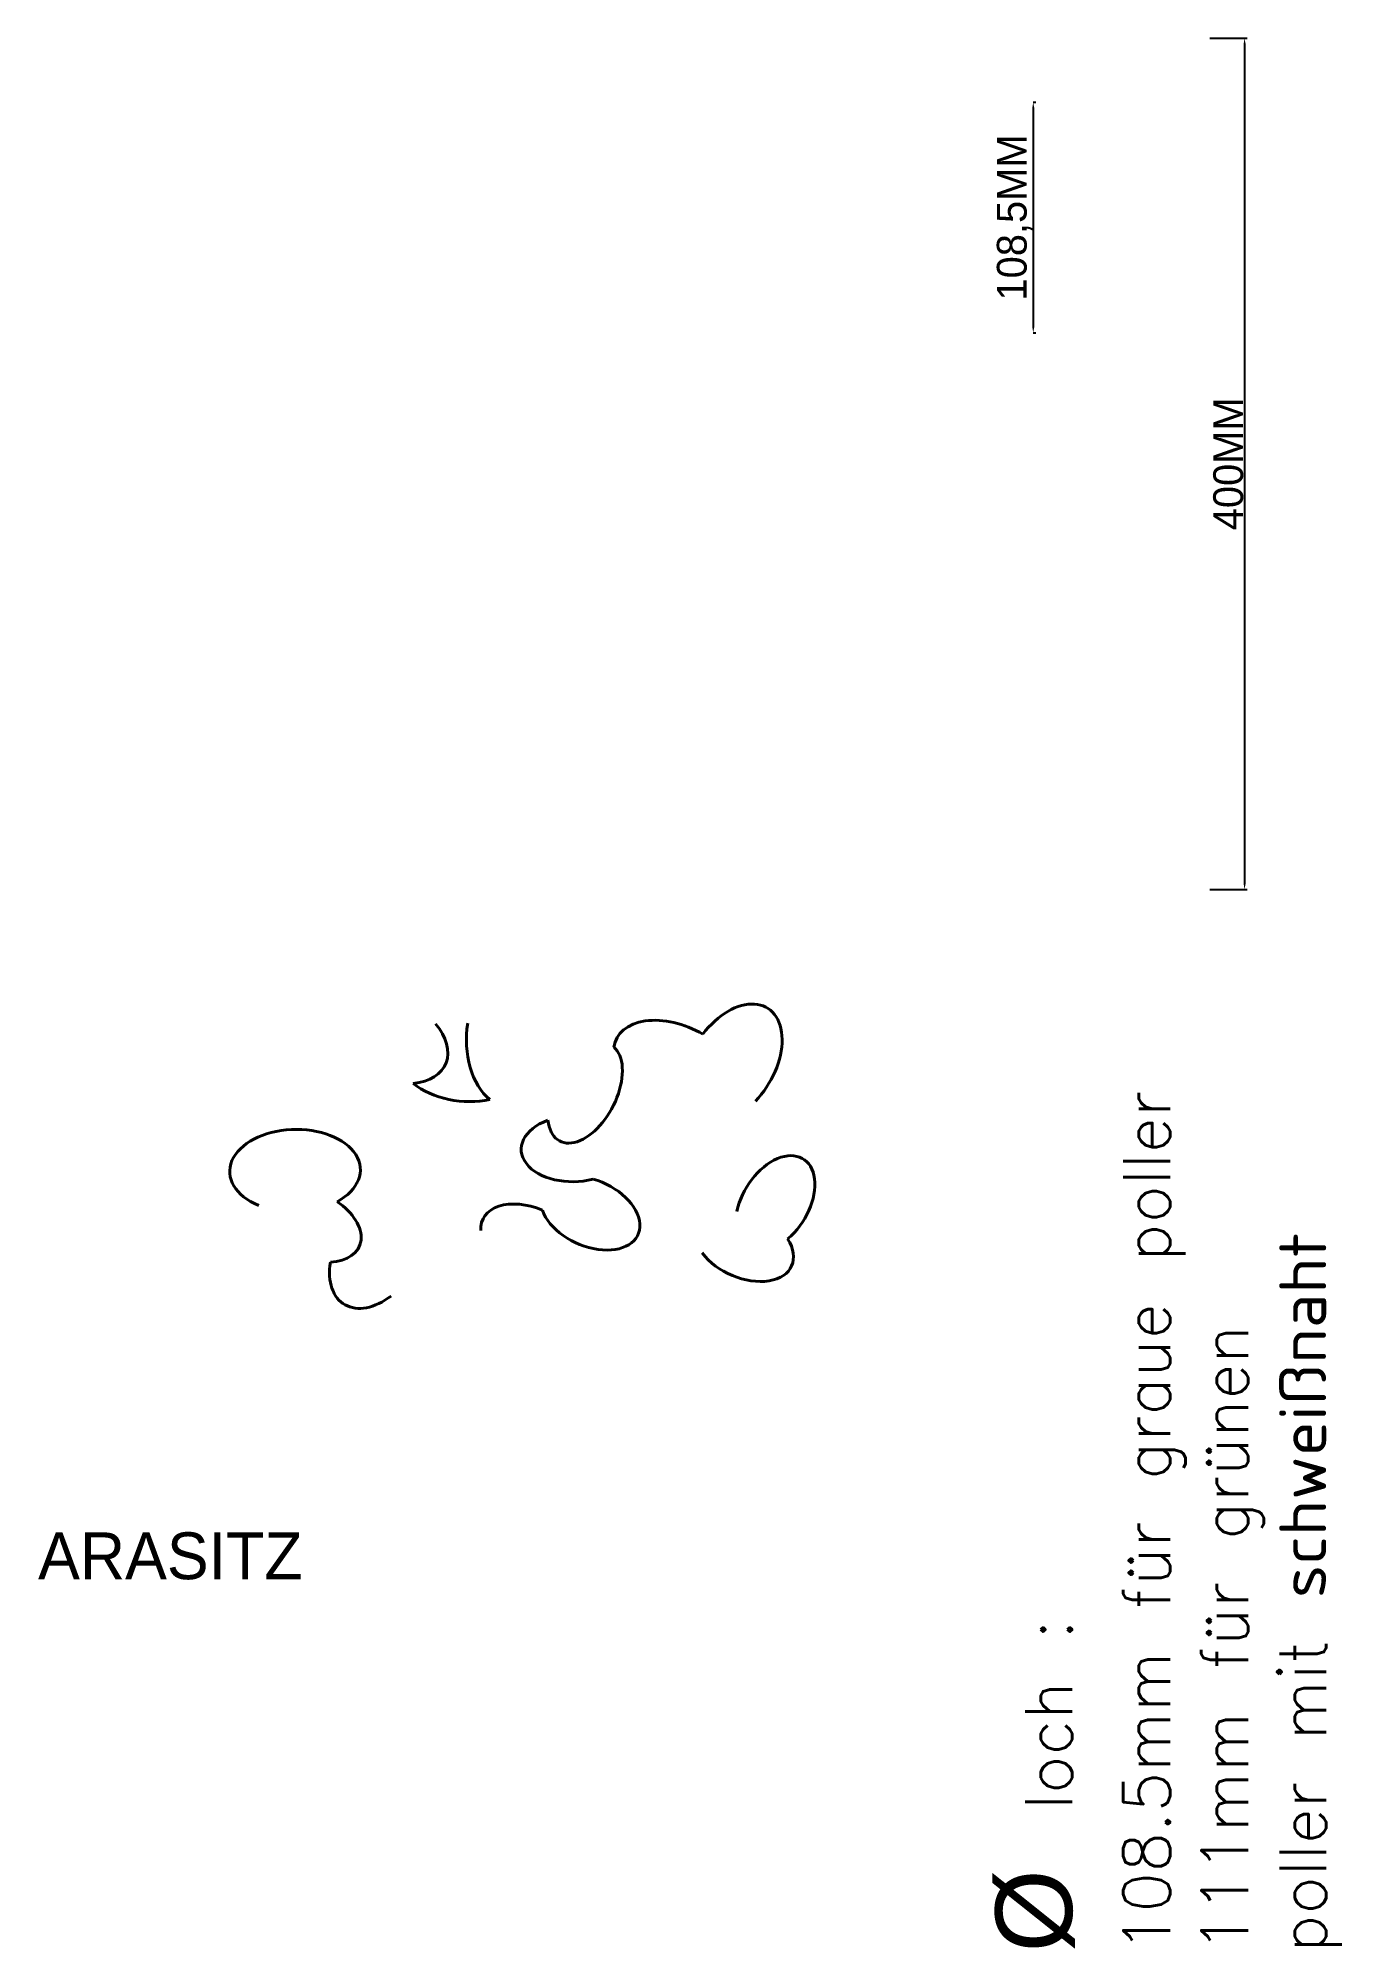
# Model space of a CAD drawing. Header units: millimetres. Extents: x 3039 to 3652, y -867 to 31.
import ezdxf

# ---------------------------------------------------------------- set-up
doc = ezdxf.new("R2010")
doc.units = ezdxf.units.MM
doc.layers.add('temp', color=140, linetype='Continuous', lineweight=30)
doc.dimstyles.new('ISO-25', dxfattribs={"dimtxt": 14, "dimasz": 2.5, "dimexe": 1.25, "dimexo": 0.625, "dimtad": 1, "dimdec": 1, "dimtxsty": 'Standard', "dimcen": 2.5, "dimadec": 0, "dimazin": 0, "dimtfac": 1, "dimtdec": 1, "dimtmove": 0, "dimatfit": 3, "dimfxl": 1, "dimarcsym": 0})

# ---------------------------------------------------------------- blocks, each defined once
blk = doc.blocks.new('*D19')
at = {"color": 0, "lineweight": -2}
for p, q in [((3589.74, 30.58), (3607.25, 30.58)), ((3606, 28.08), (3606, -366.92)), ((3589.74, -369.42), (3607.25, -369.42))]:
    blk.add_line(p, q, dxfattribs=at)
at = {"color": 0}
for points in [[(3605.58, 28.08), (3606.41, 28.08), (3606, 30.58)], [(3605.58, -366.92), (3606.41, -366.92), (3606, -369.42)]]:
    blk.add_solid(points, dxfattribs=at)
at = {"layer": 'Defpoints', "color": 0}
for p in [(3589.12, 30.58), (3589.12, -369.42), (3606, -369.42)]:
    blk.add_point(p, dxfattribs=at)
at = {"color": 0, "insert": (3598.37, -169.42), "char_height": 14, "attachment_point": 5, "rotation": 90}
blk.add_mtext('400MM', dxfattribs=at)
blk = doc.blocks.new('*D21')
at = {"color": 0, "lineweight": -2}
for p, q in [((3506.65, 0.58), (3507.96, 0.58)), ((3506.71, -1.92), (3506.71, -105.42)), ((3506.65, -107.92), (3507.96, -107.92))]:
    blk.add_line(p, q, dxfattribs=at)
at = {"color": 0}
for points in [[(3506.3, -1.92), (3507.13, -1.92), (3506.71, 0.58)], [(3506.3, -105.42), (3507.13, -105.42), (3506.71, -107.92)]]:
    blk.add_solid(points, dxfattribs=at)
at = {"layer": 'Defpoints', "color": 0}
for p in [(3506.02, 0.58), (3506.02, -107.92), (3506.71, -107.92)]:
    blk.add_point(p, dxfattribs=at)
at = {"color": 0, "insert": (3497.92, -53.67), "char_height": 14, "attachment_point": 5, "rotation": 90}
blk.add_mtext('108,5MM', dxfattribs=at)

msp = doc.modelspace()

# ---------------------------------------------------------------- linework, layer by layer
at = {"lineweight": 40}
for centre, major_axis, ratio, start_param, end_param in [((3338.7, -452.59), (28.02, -12.55), 0.631758, 1.39167, 3.323327), ((3365.52, -451.17), (16.46, 25.92), 0.631758, 4.406526, 7.719952), ((3202.61, -438.99), (28.02, -12.55), 0.631758, 5.44453, 7.198098), ((3259.81, -440.71), (0.67, -30.69), 0.631758, 4.420074, 5.801819), ((3296.16, -464.96), (-11.89, -22.66), 0.570711, -0.703487, 3.004509), ((3238.55, -449.5), (30.47, -3.76), 0.631758, 3.932947, 5.225205), ((3159.92, -501.56), (30.69, 0.67), 0.631758, 5.398796, 10.392749), ((3290.74, -491.23), (24.55, 0.54), 0.631758, 2.067825, 5.081819), ((3385.59, -516.84), (13.17, 20.73), 0.631758, 4.242723, 8.408841), ((3298.66, -521.52), (22.42, -10.04), 0.631758, 3.676982, 8.075411), ((3167.69, -527.16), (22.42, -10.04), 0.631758, 5.377433, 7.587809), ((3270.52, -534.58), (22.42, -10.04), 0.631758, 1.602696, 3.473271), ((3370.79, -536.28), (22.42, -10.04), 0.631758, 3.987145, 7.052388), ((3199.35, -538.33), (16.46, 25.92), 0.631758, 2.175015, 4.176897)]:
    msp.add_ellipse(centre, major_axis=major_axis, ratio=ratio, start_param=start_param, end_param=end_param, dxfattribs=at)

# ---------------------------------------------------------------- texts
at = {"insert": (3488.96, -868.93), "char_height": 36, "width": 533.7814, "attachment_point": 1, "rotation": 90}
msp.add_mtext('{\\fArial|b0|i0|c0|p34;%%c  \\Ftxt.shx;\\H0.6111x;loch :\\P108.5mm für graue poller\\P111mm für grünen \\Ppoller mit schweißnaht}', dxfattribs=at)
at = {"layer": 'temp', "insert": (3039.24, -671.52), "char_height": 22, "width": 170.5573, "attachment_point": 1}
msp.add_mtext('ARASITZ', dxfattribs=at)

# ---------------------------------------------------------------- dimensions: what is measured, and where the dimension line sits
dim = msp.add_linear_dim(base=(3606, -369.42), p1=(3589.12, 30.58), p2=(3589.12, -369.42), angle=90, text='400MM', dimstyle='ISO-25')
dim.commit()
dim.dimension.update_dxf_attribs({"geometry": '*D19', "text_midpoint": (3598.37, -169.42)})
dim = msp.add_linear_dim(base=(3506.71, -107.92), p1=(3506.02, 0.58), p2=(3506.02, -107.92), angle=90, text='108,5MM', dimstyle='ISO-25')
dim.commit()
dim.dimension.update_dxf_attribs({"geometry": '*D21', "text_midpoint": (3506.71, -53.67), "dimtype": 160})

doc.saveas('drawing.dxf')
